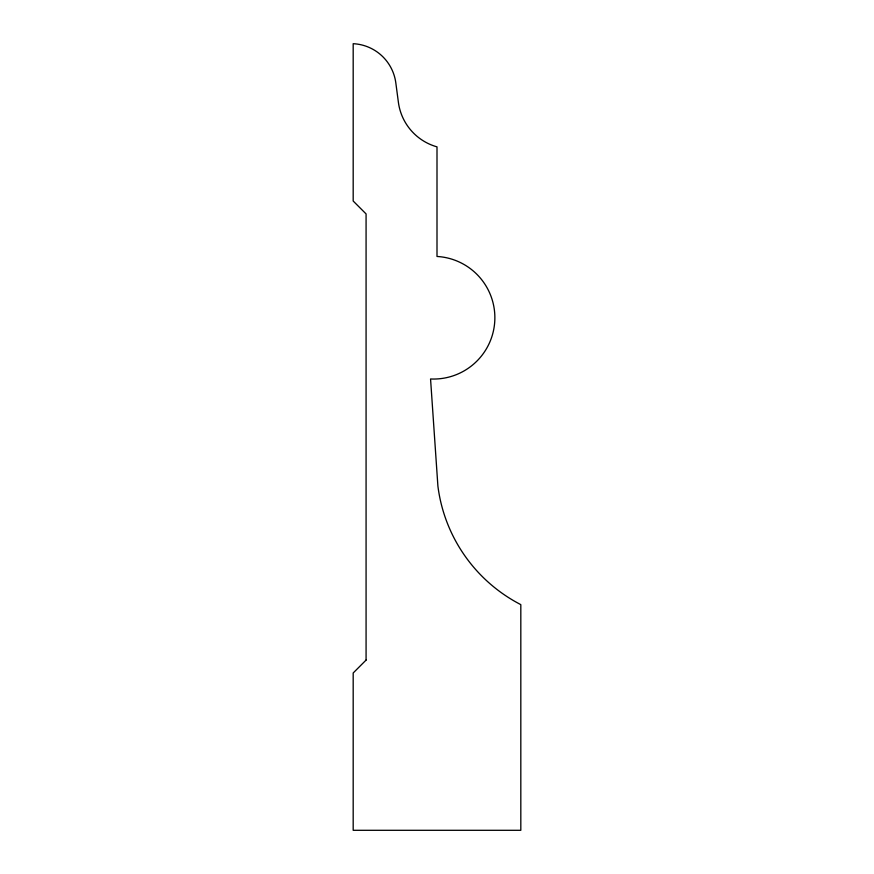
<?xml version="1.0" encoding="UTF-8"?>
<svg xmlns="http://www.w3.org/2000/svg" width="874" height="874" viewBox="0 0 874 874"><rect width="100%" height="100%" fill="white"/><g stroke="black" fill="none" stroke-linecap="round" stroke-linejoin="round"><path stroke-width="1.31" d="M366.075 660.089L353.183 672.98L353.183 830.3L520.817 830.3L520.817 604.633A155.277 155.277 0 0 1 437.896 486.031L430.554 378.977A61.333 61.333 0 0 0 494.782 320.933A61.333 61.333 0 0 0 437 256.464L437 146.865A53.576 53.576 0 0 1 398.391 102.291L395.824 82.921A45.186 45.186 0 0 0 353.183 43.7L353.183 201.02L366.075 213.912L366.075 660.089"/></g></svg>
